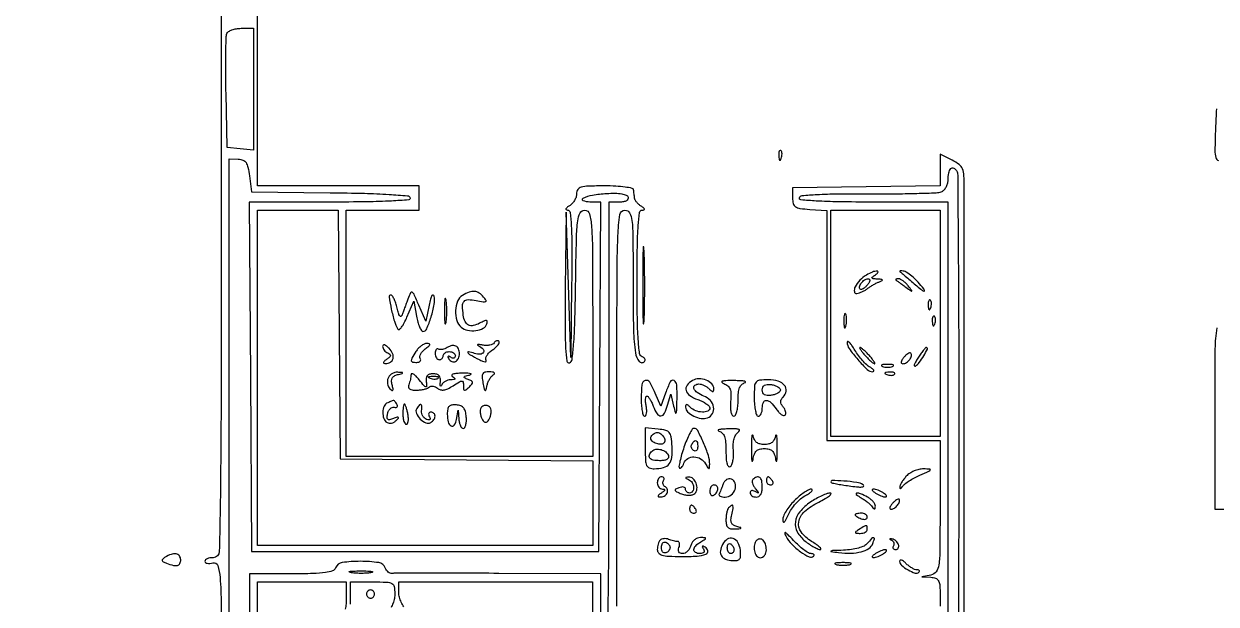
# Model space of a CAD drawing. Extents: x 21 to 512, y 29 to 785.
# Drawn here: x 21.2 to 316.4, y 486.5 to 630.1 of the extents above; entities that cross this region are included whole.
import ezdxf

# ---------------------------------------------------------------- set-up
doc = ezdxf.new("R2010")
doc.units = 0
doc.header["$MEASUREMENT"] = 0

msp = doc.modelspace()

# ---------------------------------------------------------------- linework, layer by layer
for points in [[(316.470116, 776.800798, 0.029866), (312.609643, 777.276677, 0.012659), (305.0554, 777.560997, 0.00103), (285.25, 777.763853, 0.001557), (268.664801, 777.847897, 0.008233), (259.57609, 777.71599, 0.006271), (253.646119, 777.457757, 0.393114), (252.97913, 776.763853, 0.004032), (252.970608, 775.75487, 0.000008), (252.964736, 759.715007, 0.000057), (252.960488, 741.676354, 0.000036), (252.959434, 720.5), (252.960608, 665.5), (284.578359, 665, 0.001522), (296.757649, 664.844475, 0.002443), (307.146036, 664.79421, 0.000444), (316.309679, 664.802795, 0.13918), (317.0051, 665.001567, 0.253462)], [(512, 407), (512, 785), (290.988282, 785), (69.976564, 785), (70.000114, 706.75, -0.000064), (70.026936, 552.551649, -0.002407), (69.861283, 517.802624, -0.003512), (69.557707, 499.52133, -0.40731), (68, 498, 0.043375), (67.234359, 497.933456, 0.063112), (66.5875, 497.733751, 0.082769), (66.149557, 497.440102, 0.206609), (66, 497.09362, 0.242293), (66.156532, 496.78956, 0.107245), (66.583207, 496.606, 0.070952), (67.224679, 496.573298, 0.041285), (67.985385, 496.706429, -0.400173), (69.17084, 496.05027, -0.057548), (69.742451, 493.061718, -0.015459), (70.026669, 486.471388, -0.000903), (70.235385, 466.362809)], [(253.975563, 434), (254.000125, 508.75, 0.000018), (254.008642, 537.806015, 0.000026), (254.013845, 563.209735, 0.000011), (254.016678, 584.980248, 0.000571), (254.012343, 589.176758, 0.012176), (253.921194, 592.612412, 0.086892), (253.55279, 594.227806, 0.134308), (252.716132, 595.295669, 0.04414), (251, 596.350113), (248, 597.846711), (248, 593.945914), (248, 590.045117), (229.75, 589.772559), (211.5, 589.5), (211.5, 587, 0.061426), (211.670127, 585.620407, 0.187559), (212.20575, 584.864084, 0.112408), (213.313907, 584.447089, 0.015952), (215.75, 584.192502), (220, 583.885004), (220, 555.442502), (220, 527), (234, 527), (248, 527), (248, 510.569551, -0.001871), (247.959615, 499.77567, -0.031299), (247.709171, 496.206843, -0.123433), (247.043759, 494.532428, -0.191447), (245.75, 493.705733), (243.5, 493.272364), (245.75, 493.136182, -0.068347), (246.914447, 492.903852, -0.172497), (247.579558, 492.371427, -0.115813), (247.912692, 491.377879, -0.023234), (248, 489.5), (248, 486)], [(168, 486), (168, 535, -0.000552), (168.035493, 567.174916, -0.009647), (168.260204, 577.625, -0.024222), (168.731711, 582.895303, -0.374445), (170, 584, -0.275062), (171.136426, 583.323653, -0.097575), (171.722886, 581.444877, -0.025304), (171.959764, 577.325177, -0.00171), (172, 565.559017, 0.004855), (172.10948, 554.284267, 0.031905), (172.578805, 548.656945, 0.13643), (173.503979, 546.575065, 0.453946), (174.816531, 546.536769, 0.14119), (174.975903, 546.852721, 0.159614), (174.932044, 547.188442, 0.124523), (174.677128, 547.494654, 0.071563), (174.25, 547.720238, -0.282935), (173.609593, 548.518167, -0.014224), (173.273671, 551.991546, -0.013684), (173.058137, 557.297347, -0.003308), (173, 566.083333, -0.003114), (173.055518, 574.998822, -0.014286), (173.267656, 580.166883, -0.015985), (173.601319, 583.440892, -0.372133), (174.25, 584.015313, 0.065468), (174.703607, 584.080624, 0.408402), (174.80949, 584.264872, 0.168789), (174.619562, 584.549585, 0.021094), (174, 584.978838, -0.041023), (173.416825, 585.418245, -0.039269), (172.903906, 585.952978, -0.041895), (172.528684, 586.498694, -0.099975), (172.375, 586.963525, 0.000332), (172.318084, 587.432839, 0.0002), (172.25, 587.989286, 0.0002), (172.181891, 588.542265, 0.000351), (172.125, 589, 0.319106), (171.758672, 589.399477, 0.01786), (170.005022, 589.709821, 0.021827), (167.724487, 589.92895, 0.013037), (165, 590, 0.006718), (160.906776, 589.945002, 0.06129), (159.147293, 589.680346, 0.177338), (158.318671, 589.085336, 0.150373), (158, 588.04969, -0.07832), (157.870513, 587.228105, -0.055025), (157.485938, 586.37287, -0.054601), (156.919441, 585.614564, -0.0733), (156.25, 585.080099, 0.02869), (155.64769, 584.681358, 0.121624), (155.375652, 584.349453, 0.368599), (155.433647, 584.132978, 0.145621), (155.75, 584.030409, -0.372325), (156.396716, 583.443249, -0.016057), (156.689992, 580.144452, -0.014113), (156.838454, 574.90637, -0.002972), (156.785039, 565.75), (156.570079, 547.5), (156, 565.5), (155.429921, 583.5), (155.214961, 564.666667, 0.002706), (155.157494, 555.090147, 0.014183), (155.303779, 549.824898, 0.018696), (155.601077, 546.655437, 0.471096), (156.25, 546.249169, 0.287494), (156.896074, 547.032359, 0.01257), (157.283057, 550.713914, 0.012998), (157.580823, 556.264427, 0.003257), (157.772065, 565.332502, -0.001761), (157.985402, 577.120417, -0.024588), (158.285731, 581.356144, -0.090079), (158.890132, 583.312609, -0.279855), (160.022065, 584, -0.33935), (161.206566, 583.091452, -0.049393), (161.733787, 579.894969, -0.01524), (161.962477, 573.226743, -0.000951), (162, 553.5), (162, 523), (131.5, 523), (101, 523), (101, 553.5), (101, 584), (110, 584), (119, 584), (119, 587), (119, 590), (99, 590), (79, 590), (79, 683)], [(316.433482, 609.053537, 0.005696), (316.209558, 604.25, 0.003911), (316.059328, 598.76212, 0.071571), (316.273674, 597.033285, 0.241785), (316.97448, 596.266877, 0.089139)], [(250, 441.978057), (250, 513.989028), (250, 586), (231.416667, 586, -0.003348), (222.865206, 586.057258, -0.011624), (217.339596, 586.259797, -0.009128), (213.545483, 586.556879, -0.481868), (213.197456, 587.092367, -0.297862), (213.849359, 587.608901, -0.008588), (217.54715, 587.882641, -0.012048), (222.672449, 588.049901, -0.004144), (230.092966, 588.051677, 0.00372), (236.549324, 588.047746, 0.005352), (242.264057, 588.147962, 0.002952), (247.080451, 588.312474, 0.081771), (248.312177, 588.566299, 0.102012), (248.957598, 588.979747, 0.066784), (249.504202, 589.677711, 0.063218), (249.87394, 590.540801, 0.06973), (250, 591.440322, -0.046049), (250.162842, 593.204703, -0.136896), (250.692938, 594.285024, -0.329739), (251.38768, 594.429841, -0.161606), (252.084697, 593.777943, -0.123321), (252.368496, 592.680197, -0.000155), (252.534728, 569.840546, -0.001356), (252.643718, 544.239741, -0.000833), (252.640087, 514.083488, -0.000639), (252.516764, 473.84254, -0.003322)], [(72, 436.5), (72, 516.619736), (72, 596.739472), (74.25, 596.619736, -0.082376), (75.415798, 596.362042, -0.151206), (76.163818, 595.754586, -0.09533), (76.645589, 594.610331, -0.02102), (77, 592.5), (77.5, 588.5), (96.979224, 588.312329, -0.003693), (105.470227, 588.16779, -0.009634), (111.571364, 587.901154, -0.005202), (116.176141, 587.56281, -0.299856), (116.812557, 587.062329, -0.486708), (116.472199, 586.547521, -0.006738), (112.184977, 586.258811, -0.010251), (106.146856, 586.057895, -0.00319), (97.072711, 586), (76.978755, 586), (77.239377, 542.75), (77.5, 499.5), (120.5, 499.5), (163.5, 499.5), (163.760623, 542.75), (164.021245, 586), (161.310623, 586, -0.099243), (159.65939, 586.331005, -0.636632), (159.633773, 586.95121, -0.076954), (161.963345, 587.7352, -0.028101), (165.429259, 588.134988, -0.01741), (167.583869, 588.186361, -0.040108), (169.19681, 588.038932, -0.056315), (170.291799, 587.719513, -0.216464), (170.762593, 587.212222, -0.196605), (170.729836, 586.72042, -0.153283), (170.357829, 586.328208, -0.089618), (169.625814, 586.078394, -0.037547), (168.583333, 586), (166, 586), (166, 528.5, -0.001165), (165.941471, 503.385288, -0.003182), (165.745652, 485.625, -0.000563), (165.483621, 471.474215, -0.408473)], [(316.563682, 554.873347, 0.041833), (316.076703, 549.655699, 0.002362), (316, 533.416667), (316, 510), (318.5, 510, -0.04716)], [(164, 482.5), (164, 494), (138.75, 494.118483, 0.000524), (128.989678, 494.154058, 0.000817), (120.583424, 494.162155, 0.000216), (113.24483, 494.154067, 0.029449), (112.363784, 494.100775, -0.1244), (111.885876, 494.162398, -0.075474), (111.390251, 494.450418, -0.067759), (110.952706, 494.912252, -0.064258), (110.645169, 495.482293, 0.271484), (109.038399, 496.766283, 0.035657), (104.503057, 497.096705, 0.035651), (99.967518, 496.779468, 0.272265), (98.361626, 495.5, -0.216581), (97.588711, 494.73872, -0.053884), (95.823013, 494.299928, -0.028371), (92.809762, 494.060826, -0.005614), (87.393011, 494), (77, 494), (77, 465.25)], [(79, 463.442502), (79, 492), (90, 492), (101, 492), (101, 488.083333, -0.021534), (100.93431, 486.558794, -0.030733), (100.735191, 485.219271, -0.031188)], [(102.075286, 486.467121, -0.024542), (102, 488), (102, 492), (107.5, 492, -0.008117), (111.043338, 491.942477, -0.112866), (112.272164, 491.619202, -0.229666), (112.838716, 490.853903, -0.046474), (113, 489.122445, -0.04606), (112.889925, 487.930071, -0.04084), (112.562488, 486.727069, -0.04307), (112.081919, 485.688729, -0.08987)], [(115.263192, 485.832301, -0.043032), (114.601226, 486.986508, -0.043213), (114.149928, 488.229235, -0.065586), (114, 489.367295), (114, 492), (137.993552, 492), (161.987104, 492), (162.243552, 418.25)]]:
    msp.add_lwpolyline(points, format="xyb")
for points in [[(78, 613.936642), (78, 598.873283), (74.75, 599.186642), (71.5, 599.5), (71.219585, 612.949549, -0.003639), (71.148375, 618.197157, -0.005278), (71.168132, 622.8303, -0.002799), (71.248031, 626.742813, -0.085304), (71.4382, 627.699549, -0.158795), (71.843206, 628.198984, -0.055441), (72.68111, 628.617992, -0.048263), (73.771778, 628.904029, -0.040029), (74.968615, 629), (78, 629)], [(208.078947, 597.416667, 0.018894), (208.137993, 596.670344, 0.168741), (208.279315, 596.37858, 0.470617), (208.461564, 596.395823, 0.054073), (208.683114, 596.8125, 0.051402), (208.839148, 597.359369, 0.05415), (208.876576, 597.916927, 0.060344), (208.797407, 598.402231, 0.126455), (208.604167, 598.729167, 0.296942), (208.385309, 598.77538, 0.208169), (208.200665, 598.592839, 0.077125), (208.089945, 598.112848, 0.028489)], [(174.409181, 565.5, 0.001661), (174.428696, 559.399066, 0.007856), (174.506435, 555.902764, 0.862966), (174.622019, 555.890126, 0.053751), (174.743194, 556.7009, 0.006561), (174.848297, 560.475201, 0.003649), (174.882451, 565.077521, 0.003639), (174.849118, 569.736663, 0.005878), (174.745284, 573.7009, 0.030672), (174.623038, 574.928357, 0.903981), (174.508773, 574.921514, 0.008594), (174.42961, 571.592098, 0.001615)], [(229.762263, 567.926764, 0.069683), (228.15713, 566.663758, 0.072017), (226.981609, 565.021315, 0.158651), (226.78854, 563.845363, 0.412393), (227.412327, 563.384253, 0.047742), (228.040372, 563.538706, 0.024884), (228.787947, 563.84278, 0.024505), (229.53056, 564.234188, 0.034185), (230.149118, 564.659558, -0.023302), (230.775295, 565.110533, -0.014728), (231.543803, 565.579712, -0.014786), (232.327957, 565.997049, -0.026242), (233, 566.28678, 0.021471), (233.654359, 566.561517, 0.478856), (233.696602, 566.736271, 0.209571), (233.449246, 566.871926, 0.010343), (232.5, 566.936365, -0.012532), (231.413154, 567.014927, -0.264454), (231.157735, 567.195081, -0.35519), (231.222835, 567.45752, -0.017834), (232, 568, 0.102911), (232.633573, 568.625309, 0.609799), (232.462536, 568.932289, 0.089876), (231.280723, 568.677939, 0.034082)], [(229.979944, 565.475834, -0.030935), (229.46205, 564.924986, -0.05004), (228.952146, 564.533822, -0.066988), (228.52273, 564.341746, -0.274667), (228.257364, 564.409303, -0.264952), (228.077607, 565.065454, -0.097357), (228.506143, 565.964713, -0.084765), (229.310438, 566.733547, -0.149534), (230.181462, 567, -0.176123), (230.514408, 566.878966, -0.256649), (230.625144, 566.594311, -0.110288), (230.451416, 566.120064, -0.030483)], [(237.083333, 566.717032, -0.006866), (237.344143, 566.534628, -0.000676), (237.965104, 566.086246, -0.000854), (238.703647, 565.549513, -0.000677), (239.5, 564.967032, 0.001613), (240.813734, 564.009889, 0.268706), (240.983598, 563.992604, 0.484056), (241.013098, 564.11031, 0.002253), (240.127555, 565.25, 0.033687), (239.52532, 565.919689, 0.036088), (238.851526, 566.485937, 0.038743), (238.206305, 566.880901, 0.118513), (237.710889, 567, 0.025033), (237.335842, 566.981211, 0.081051), (237.095803, 566.916878, 0.280207), (237.031105, 566.82247, 0.262974)], [(238.088329, 568.75, -0.039218), (238.371161, 568.550816, -0.001374), (239.401567, 567.692187, -0.002548), (240.611761, 566.667552, -0.001778), (241.966803, 565.5, 0.009982), (243.223668, 564.452475, 0.052596), (243.97877, 563.96875, 0.606907), (244.133569, 564.080745, 0.121767), (243.961807, 564.5, 0.027918), (242.558129, 566.211207, 0.033706), (241.052807, 567.643665, 0.036534), (239.642032, 568.651214, 0.128822), (238.583333, 568.968197, 0.023041), (238.255989, 568.964467, 0.089666), (238.059801, 568.91722, 0.363455), (238.021701, 568.84001, 0.201877)], [(129.75, 562.919901, 0.169059), (128.532047, 561.498398, 0.083886), (128.04014, 559.145553, 0.082108), (128.346581, 556.709338, 0.148348), (129.444958, 555.045681, 0.123867), (131.03434, 554.285268, 0.081545), (133.070186, 554.209833, 0.088431), (134.871164, 554.771079, 0.195924), (135.787374, 555.847106, 0.066826), (135.904033, 556.470663, 0.403497), (135.707918, 556.696288, 0.133899), (135.195147, 556.604043, 0.011798), (134.008343, 556.004465, -0.069788), (132.448084, 555.431305, -0.169385), (131.246794, 555.579676, -0.173037), (130.414929, 556.438175, -0.073397), (129.965092, 558, -0.027777), (129.780287, 560.353596, -0.186936), (130.171062, 561.434903, -0.225462), (131.135441, 561.85508, -0.041219), (133.121936, 561.625613, 0.008211), (134.909862, 561.298466, 0.151303), (135.474246, 561.375571, 0.446658), (135.571884, 561.697413, 0.036799), (134.999491, 562.500613, 0.071682), (133.896808, 563.497303, 0.128737), (132.75249, 563.89665, 0.109287), (131.426836, 563.712531, 0.04295)], [(116.2588, 562, 0.002672), (115.850622, 560.932914, 0.002221), (115.427605, 559.79375, 0.002242), (115.049475, 558.74693, 0.006071), (114.793626, 558, -0.220091), (114.532679, 557.720533, -0.350141), (114.235092, 557.808437, -0.079137), (113.900169, 558.498206, -0.018322), (113.57059, 559.75, 0.023107), (113.230021, 560.995047, 0.034179), (112.808649, 562.045313, 0.036627), (112.371148, 562.80396, 0.248555), (112.001152, 563, 0.460372), (111.588603, 562.517989, 0.013396), (112.137234, 559.533148, 0.021523), (112.913362, 556.513824, 0.062602), (113.78949, 554.55028, 0.445736), (114.134185, 554.484895, 0.070047), (114.682874, 555.039771, 0.040829), (115.345593, 556.100799, 0.019825), (116.022772, 557.55028), (117.680644, 561.5), (118.385635, 557.75, 0.021224), (118.719434, 556.313186, 0.032144), (119.141193, 555.101562, 0.033444), (119.585545, 554.218291, 0.26544), (119.967761, 554, 0.300698), (120.905669, 554.620125, 0.023859), (121.992855, 557.555569, 0.029794), (122.78201, 560.679735, 0.104714), (122.739075, 562.74191, 0.269049), (122.497955, 562.998085, 0.353019), (122.212217, 562.881061, 0.060483), (121.862226, 562.011222, 0.01465), (121.504515, 560.5), (120.680644, 556.5), (118.955541, 560.5, 0.004257), (117.769387, 563.187183, 0.161118), (117.326852, 563.668259, 0.433033), (116.92261, 563.538904, 0.018277)], [(125.299664, 559, 0.006336), (125.324637, 557.02938, 0.03126), (125.422038, 555.923437, 0.664672), (125.564074, 555.887591, 0.124239), (125.716254, 556.25, 0.023547), (125.846019, 557.502218, 0.014044), (125.888098, 559, 0.014044), (125.846019, 560.497782, 0.023547), (125.716254, 561.75, 0.124239), (125.564074, 562.112409, 0.664672), (125.422038, 562.076563, 0.03126), (125.324637, 560.97062, 0.006336)], [(245.078947, 560.416667, 0.018894), (245.137993, 559.670344, 0.168741), (245.279315, 559.37858, 0.470617), (245.461564, 559.395823, 0.054073), (245.683114, 559.8125, 0.051402), (245.839148, 560.359369, 0.05415), (245.876576, 560.916927, 0.060344), (245.797407, 561.402231, 0.126455), (245.604167, 561.729167, 0.296942), (245.385309, 561.77538, 0.208169), (245.200665, 561.592839, 0.077125), (245.089945, 561.112848, 0.028489)], [(224.194949, 556.5, 0.012823), (224.235556, 555.431793, 0.080377), (224.356533, 554.900903, 0.597527), (224.51666, 554.883358, 0.087174), (224.692991, 555.269032, 0.037336), (224.832894, 556.036634, 0.029507), (224.872264, 556.880008, 0.030339), (224.814405, 557.671085, 0.06278), (224.655937, 558.269032, 0.31318), (224.47713, 558.386009, 0.333666), (224.315079, 558.257153, 0.052471), (224.212705, 557.580113, 0.014395)], [(246.078947, 556.416667, 0.018894), (246.137993, 555.670344, 0.168741), (246.279315, 555.37858, 0.470617), (246.461564, 555.395823, 0.054073), (246.683114, 555.8125, 0.051402), (246.839148, 556.359369, 0.05415), (246.876576, 556.916927, 0.060344), (246.797407, 557.402231, 0.126455), (246.604167, 557.729167, 0.296942), (246.385309, 557.77538, 0.208169), (246.200665, 557.592839, 0.077125), (246.089945, 557.112848, 0.028489)], [(110, 550.297619, 0.097967), (110.093028, 549.827379, 0.065389), (110.367188, 549.349893, 0.062492), (110.772101, 548.937812, 0.071091), (111.25, 548.659464, -0.068328), (111.771084, 548.35979, -0.274217), (111.901057, 548.031686, -0.172412), (111.686265, 547.63811, -0.02856), (111, 547.091444, 0.026992), (110.433543, 546.643108, 0.142879), (110.224396, 546.312069, 0.366751), (110.319143, 546.101829, 0.108294), (110.690983, 546.015313, 0.144788), (111.903609, 546.357087, 0.194611), (112.563741, 547.273823, 0.160034), (112.464606, 548.546964, 0.097889), (111.618324, 549.810247, 0.031351), (110.982198, 550.371238, 0.092138), (110.46547, 550.637812, 0.23432), (110.145772, 550.583653, 0.240123)], [(118.240547, 549.013569, 0.008501), (117.232902, 547.3373, 0.152276), (117.096176, 546.731603, 0.347779), (117.39156, 546.41428, 0.037968), (118.456011, 546.333333, 0.070574), (118.968282, 546.406002, 0.145678), (119.305488, 546.622688, 0.189616), (119.417556, 546.944048, 0.129297), (119.303236, 547.318371, -0.180725), (119.208457, 547.795771, -0.081488), (119.414928, 548.410115, -0.064987), (119.877746, 549.063041, -0.048287), (120.538354, 549.651704, 0.014948), (121.40096, 550.322928, 0.15006), (121.648839, 550.699842, 0.424813), (121.518981, 550.926862, 0.062026), (120.931676, 551, 0.109115), (120.286379, 550.85748, 0.050324), (119.542792, 550.416486, 0.046516), (118.822589, 549.773477, 0.047724)], [(126, 550, -0.046794), (125.403599, 549.704474, -0.049508), (124.773728, 549.53178, -0.054932), (124.204451, 549.498206, -0.126348), (123.797746, 549.625, 0.189237), (123.495931, 549.679773, 0.18554), (123.234338, 549.515244, 0.110344), (123.057248, 549.121503, 0.050757), (123, 548.559017, 0.062283), (123.074545, 547.962904, 0.080552), (123.29375, 547.457961, 0.097988), (123.618621, 547.120018, 0.153634), (124, 547, 0.099038), (124.381638, 547.076342, 0.097945), (124.70625, 547.29375, 0.097945), (124.923658, 547.618362, 0.099038), (125, 548, -0.148195), (125.115568, 548.381354, -0.098894), (125.440625, 548.70625, -0.082425), (125.926543, 548.925306, -0.064853), (126.5, 549, -0.06887), (127.073318, 548.920655, -0.085131), (127.559375, 548.688914, -0.099915), (127.884374, 548.344827, -0.140337), (128, 547.940983, -0.132745), (127.906838, 547.596262, -0.19028), (127.660863, 547.40265, -0.143226), (127.287383, 547.400314, -0.068937), (126.845492, 547.595492, 0.028948), (126.383813, 547.845132, 0.323892), (126.19018, 547.808164, 0.309012), (126.158708, 547.608429, 0.02762), (126.41459, 547.138197, 0.164456), (127.163491, 546.518553, 0.215766), (128.039001, 546.570955, 0.166637), (128.745139, 547.320245, 0.106783), (129, 548.5, 0.096899), (128.773166, 549.659473, 0.182165), (128.133773, 550.350273, 0.171409), (127.164558, 550.471203, 0.084748)], [(137.59914, 551.160411, -0.149416), (137.208065, 550.817007, -0.057934), (136.513946, 550.596031, -0.050612), (135.65394, 550.517266, -0.043432), (134.749004, 550.604968, 0.012422), (133.943959, 550.733714, 0.07748), (133.527832, 550.72501, 0.603945), (133.491658, 550.611536, 0.087442), (133.75, 550.427755, -0.090805), (134.846441, 549.63669, -0.324618), (134.957699, 548.829136, -0.271516), (134.184712, 548.355549, -0.079581), (132.75, 548.55684, 0.018962), (131.214221, 548.965881, 0.694511), (131.073081, 548.750037, 0.107794), (131.688786, 548.208839, 0.006497), (133.870677, 547.035686, 0.020919), (134.748881, 546.623845, 0.070011), (135.362534, 546.462648, 0.283526), (135.600171, 546.573208, 0.291987), (135.603947, 546.83181, -0.200556), (135.523032, 547.340599, -0.077352), (135.801908, 548.014165, -0.060463), (136.375209, 548.741205, -0.042849), (137.172938, 549.408577, 0.028986), (137.976077, 550.04352, 0.048963), (138.558031, 550.673206, 0.067542), (138.85916, 551.20741, 0.299452), (138.789803, 551.54353, 0.145468), (138.517896, 551.690836, 0.130454), (138.196864, 551.674171, 0.105528), (137.873041, 551.488081, 0.071462)], [(225.003738, 551.326725, 0.157946), (225.511784, 549.741345, 0.0229), (227.642945, 547.046993, 0.021216), (230.001317, 544.552869, 0.201962), (231.338894, 544.030409, 0.193674), (231.598835, 544.143015, 0.343283), (231.624861, 544.362492, 0.099117), (231.309024, 544.707757, 0.026386), (230.68191, 545.118204, -0.058081), (229.850625, 545.740764, -0.021481), (228.831484, 546.793881, -0.020948), (227.807349, 548.049624, -0.023681), (226.935648, 549.337795, 0.01544), (226.193243, 550.474814, 0.040407), (225.572779, 551.226453, 0.124352), (225.189677, 551.462658, 0.505667)], [(229.5, 548, 0.012769), (230.229731, 547.233916, 0.017642), (230.92517, 546.5875, 0.014322), (231.525997, 546.096686, 0.165568), (231.809975, 546, 0.549874), (231.889734, 546.12573, 0.034935), (231.63142, 546.5875, 0.02599), (231.159597, 547.232121, 0.012939), (230.5, 548, 0.012769), (229.770269, 548.766084, 0.017642), (229.07483, 549.4125, 0.014322), (228.474003, 549.903314, 0.165568), (228.190025, 550, 0.549874), (228.110266, 549.87427, 0.034935), (228.36858, 549.4125, 0.02599), (228.840403, 548.767879, 0.012939)], [(242.511283, 547.376876, 0.015861), (241.920255, 546.409241, 0.05198), (241.620066, 545.723698, 0.26008), (241.672196, 545.466554, 0.369416), (241.890896, 545.43257, 0.093576), (242.834391, 546.294382, 0.025145), (243.97471, 547.983831, 0.022163), (244.876341, 549.637676, 0.554644), (244.650194, 550, 0.214292), (244.414303, 549.894035, 0.010584), (243.848567, 549.229457, 0.015547), (243.200342, 548.381999, 0.01046)], [(239.020056, 547.524166, 0.030483), (238.548584, 546.879936, 0.110288), (238.374856, 546.405689, 0.256649), (238.485592, 546.121034, 0.176123), (238.818538, 546, 0.149534), (239.689562, 546.266453, 0.084765), (240.493857, 547.035287, 0.097357), (240.922393, 547.934546, 0.264952), (240.742636, 548.590697, 0.274667), (240.47727, 548.658254, 0.066988), (240.047854, 548.466178, 0.05004), (239.53795, 548.075014, 0.030935)], [(111.335833, 542.432783, 0.07496), (111.186181, 541.753251, 0.061337), (111.227415, 541.009616, 0.062824), (111.444203, 540.317136, 0.089367), (111.811268, 539.788732, 0.043448), (112.289786, 539.38686, 0.445724), (112.513468, 539.438495, 0.177174), (112.571111, 539.808281, 0.014928), (112.351266, 540.764757, -0.05742), (112.214838, 541.725472, -0.126462), (112.379272, 542.443131, -0.137642), (112.855954, 542.954412, -0.073751), (113.657216, 543.292806, 0.002226), (114.851664, 543.606492, 0.310991), (114.942332, 543.712727, 0.422328), (114.866979, 543.802969, 0.002709), (113.718615, 543.883999, 0.082976), (112.992701, 543.810764, 0.070347), (112.283852, 543.505554, 0.071661), (111.699336, 543.023015, 0.093065)], [(117.022236, 543.331787, -0.032458), (116.976309, 542.78584, -0.016088), (116.851126, 542.101756, -0.015895), (116.675232, 541.3981, -0.022421), (116.470958, 540.784915, 0.126118), (116.40093, 540.181291, 0.210063), (116.663766, 539.752132, 0.122562), (117.307877, 539.507283, 0.034643), (118.387978, 539.453127, 0.026965), (119.378726, 539.525657, 0.028872), (120.333169, 539.703995, 0.030098), (121.128053, 539.952171, 0.106104), (121.57501, 540.241324, -0.148809), (121.954765, 540.443971, -0.087888), (122.472878, 540.45403, -0.073941), (123.048287, 540.273808, -0.060469), (123.591067, 539.924421, 0.106931), (124.330972, 539.539527, 0.107296), (125.16285, 539.495524, 0.07575), (126.16385, 539.818536, 0.02918), (127.433076, 540.548107, -0.007973), (129.019019, 541.551483, -0.135176), (129.607963, 541.720471, -0.362076), (129.913798, 541.471083, -0.048019), (130, 540.575583, 0.029475), (130.049854, 539.730632, 0.308566), (130.266106, 539.482302, 0.235089), (130.632995, 539.558989, 0.019473), (131.396014, 540.210573, 0.026221), (132.110332, 540.943356, 0.215946), (132.242389, 541.378181, 0.242534), (131.99698, 541.732019, 0.032723), (131.146014, 542.115208, -0.015517), (130.254049, 542.48051, -0.383793), (130.154428, 542.704707, -0.251614), (130.37277, 542.913494, -0.009572), (131.5, 543.202396, 0.11303), (131.847876, 543.373389, 0.617745), (131.814212, 543.525433, 0.053982), (131.097256, 543.625234, 0.009958), (129.761147, 543.639316, 0.016942), (128.315146, 543.576725, 0.060193), (127.407059, 543.395122, 0.247135), (127.1454, 543.12453, 0.333892), (127.261147, 542.817441, -0.030766), (127.782706, 542.439275, -0.357088), (127.828433, 542.208947, -0.252559), (127.594395, 542.053578, -0.020527), (126.833333, 542.015313, 0.067954), (126.154741, 541.916299, 0.059389), (125.493443, 541.637311, 0.062259), (124.947982, 541.229305, 0.097021), (124.612429, 540.75, -0.067126), (124.41974, 540.436697, -0.558677), (124.28589, 540.454687, -0.11671), (124.223249, 540.787838, -0.015875), (124.279096, 541.5, 0.063979), (124.262897, 542.41108, 0.146394), (123.975437, 543.027613, 0.147175), (123.39787, 543.382943, 0.064911), (122.5, 543.5, 0.062606), (121.593708, 543.386075, 0.154367), (121.030785, 543.035957, 0.15291), (120.768393, 542.423208, 0.061069), (120.787654, 541.5, -0.022315), (120.894032, 540.420472, -0.5162), (120.687992, 540.256782, -0.148412), (120.274793, 540.525357, -0.005316), (119.05989, 542, 0.021938), (118.28295, 542.881632, 0.056478), (117.629969, 543.422463, 0.157298), (117.219804, 543.534591, 0.395528)], [(134.838999, 541.25, 0.005565), (135.168354, 539.724211, 0.174842), (135.372773, 539.405227, 0.533419), (135.56971, 539.47166, 0.015159), (135.816009, 540.5, -0.041551), (136.058631, 541.319554, -0.036186), (136.44256, 542.128314, -0.037884), (136.900839, 542.81087, -0.082444), (137.365682, 543.234687, 0.113058), (137.65194, 543.529376, 0.382644), (137.606609, 543.771361, 0.136566), (137.196977, 543.936517, 0.026141), (136.388672, 543.984687, 0.053746), (135.299204, 543.875227, 0.215161), (134.771174, 543.489112, 0.155131), (134.612904, 542.738256, 0.025356)], [(233.75, 545.337719, 0.057986), (234.320008, 545.181385, 0.037979), (235, 545.12966, 0.037979), (235.679992, 545.181385, 0.057986), (236.25, 545.337719, 0.174857), (236.459382, 545.525001, 0.447206), (236.398438, 545.693942, 0.078554), (235.89144, 545.810911, 0.017491), (235, 545.842105, 0.017491), (234.10856, 545.810911, 0.078554), (233.601562, 545.693942, 0.447206), (233.540618, 545.525001, 0.174857)], [(234.8125, 543.316886, 0.051402), (235.359369, 543.160852, 0.05415), (235.916927, 543.123424, 0.060344), (236.402231, 543.202593, 0.126455), (236.729167, 543.395833, 0.296942), (236.77538, 543.614691, 0.208169), (236.592839, 543.799335, 0.077125), (236.112848, 543.910055, 0.028489), (235.416667, 543.921053, 0.018894), (234.670344, 543.862007, 0.168741), (234.37858, 543.720685, 0.470617), (234.395823, 543.538436, 0.054073)], [(123.729167, 542.395833, -0.126455), (123.402231, 542.202593, -0.060344), (122.916927, 542.123424, -0.05415), (122.359369, 542.160852, -0.051402), (121.8125, 542.316886, -0.054073), (121.395823, 542.538436, -0.470617), (121.37858, 542.720685, -0.168741), (121.670344, 542.862007, -0.018894), (122.416667, 542.921053, -0.028489), (123.112848, 542.910055, -0.077125), (123.592839, 542.799335, -0.208169), (123.77538, 542.614691, -0.296942)], [(174, 537.5, 0.018014), (174.062168, 535.77505, 0.029276), (174.253015, 534.321875, 0.029327), (174.525088, 533.246293, 0.327067), (174.861328, 533, 0.285831), (175.156008, 533.183445, 0.076393), (175.329256, 533.734375, 0.053628), (175.365641, 534.541823, 0.031701), (175.244751, 535.5, -0.02343), (175.10769, 536.458497, -0.040136), (175.09562, 537.265625, -0.051243), (175.192098, 537.835614, -0.33715), (175.408174, 538, -0.224597), (175.712531, 537.856022, -0.03003), (176.14032, 537.265625, -0.029965), (176.58919, 536.457623, -0.020965), (177, 535.5, 0.047477), (177.935945, 533.602357, 0.278896), (178.883109, 533.116766, 0.267998), (179.784307, 533.725299, 0.04502), (180.553829, 535.75), (181.324474, 538.5), (182.043922, 535.5, 0.008566), (182.470693, 533.845906, 0.693529), (182.660278, 533.829099, 0.103554), (182.797833, 534.390934, 0.002208), (182.881685, 537.25, 0.020697), (182.823961, 540.751215, 0.262676), (182.137288, 541.81871, 0.421501), (181.214096, 541.520565, 0.029633), (180.03826, 538.75), (178.88087, 535.5), (177.488709, 538.75, 0.035088), (176.108483, 541.434787, 0.356508), (175.008369, 541.825018, 0.28551), (174.188297, 540.791025, 0.028584)], [(186.724177, 541.865518, 0.103599), (185.376971, 540.691849, 0.232006), (185.124852, 539.392981, 0.17998), (186.016951, 538.144361, 0.064803), (188, 537.149845, -0.029269), (189.148676, 536.672363, -0.039463), (190.11875, 536.102214, -0.044284), (190.803971, 535.526524, -0.198429), (191, 535.05202, -0.300198), (190.494863, 534.2865, -0.109197), (189.154878, 534.03336, -0.082648), (187.4993, 534.361626, -0.106585), (186.2, 535.2, 0.020816), (185.605032, 535.747389, 0.169813), (185.265103, 535.877567, 0.348762), (185.063765, 535.727088, 0.064544), (185, 535.235184, 0.206943), (185.502593, 534.07286, 0.076179), (187.006731, 533.038332, 0.072074), (188.863555, 532.450659, 0.133034), (190.427558, 532.610575, 0.17253), (191.661237, 533.666898, 0.174601), (191.943209, 535.259099, 0.144925), (191.136215, 536.89497, 0.115851), (189.5, 538, -0.060857), (187.903636, 538.841023, -0.147005), (187.080964, 539.874257, -0.332825), (187.289133, 540.650286, -0.16809), (188.3, 541, -0.073375), (188.884742, 540.913724, -0.038655), (189.570625, 540.6475, -0.037433), (190.24499, 540.259276, -0.047088), (190.8, 539.8, 0.020816), (191.394968, 539.252611, 0.169813), (191.734897, 539.122433, 0.348762), (191.936235, 539.272912, 0.064544), (192, 539.764816, 0.19685), (191.495053, 540.997685, 0.103973), (190.094986, 541.927289, 0.094025), (188.304452, 542.274308, 0.129248)], [(194.488139, 541.083094, -0.082543), (195.452062, 540.50923, -0.127663), (196.008271, 539.72207, -0.087532), (196.231358, 538.540255, -0.024479), (196.161521, 536.65338, 0.024967), (196.108813, 535.190669, 0.047958), (196.23723, 534.025257, 0.068412), (196.513792, 533.248869, 0.279986), (196.923382, 533, 0.283461), (197.339083, 533.256261, 0.049623), (197.683744, 534.153461, 0.041013), (197.921955, 535.421992, 0.025917), (198, 536.926676, -0.02337), (198.088939, 538.828463, -0.071706), (198.390534, 540.079123, -0.112701), (198.933792, 540.865997, -0.122222), (199.75, 541.310674, 0.423574), (199.847054, 541.482623, 0.282799), (199.664062, 541.647088, 0.033255), (198.625403, 541.766472, 0.009449), (197, 541.813713, 0.007766), (194.954113, 541.802723, 0.065633), (194.045696, 541.663589, 0.570545), (193.981701, 541.413773, 0.103452)], [(202, 537.5, 0.020945), (202.072283, 535.775243, 0.033738), (202.29375, 534.321875, 0.036969), (202.611488, 533.267028, 0.31052), (203, 533, 0.191087), (203.381882, 533.151477, 0.088204), (203.70625, 533.5875, 0.068025), (203.926307, 534.234582, 0.048028), (204, 535, -0.090092), (204.261024, 536.436898, -0.32773), (204.992642, 536.914143, -0.187114), (206.082627, 536.420379, -0.041145), (207.420295, 534.810332, 0.033102), (208.056242, 534.019381, 0.055401), (208.698964, 533.459371, 0.078849), (209.251513, 533.193361, 0.275871), (209.6195, 533.286166, 0.17095), (209.789826, 533.641693, 0.082573), (209.76089, 534.15214, 0.066845), (209.545018, 534.734668, 0.051131), (209.166294, 535.299628, -0.05111), (208.700319, 535.994684, -0.121722), (208.549778, 536.593716, -0.132389), (208.700354, 537.161364, -0.065809), (209.156576, 537.756576, 0.158516), (209.906714, 539.229738, 0.219307), (209.509357, 540.636923, 0.146049), (207.930389, 541.657386, 0.071047), (205.531385, 542, 0.023412), (203.296231, 541.895285, 0.205781), (202.446188, 541.431428, 0.15556), (202.070278, 540.422737, 0.012021)], [(208.5, 539.5, -0.193098), (208.336986, 539.093637, -0.069458), (207.839063, 538.699882, -0.056112), (207.111213, 538.376325, -0.041303), (206.25, 538.180449, -0.04615), (205.235757, 538.13087, -0.12236), (204.544437, 538.334837, -0.161672), (204.143128, 538.792563, -0.100145), (204, 539.5, -0.100145), (204.143128, 540.207437, -0.161672), (204.544437, 540.665163, -0.12236), (205.235757, 540.86913, -0.04615), (206.25, 540.819551, -0.041303), (207.111213, 540.623675, -0.056112), (207.839063, 540.300118, -0.069458), (208.336986, 539.906363, -0.193098)], [(111.25, 536.337719, 0.193477), (110.383263, 535.504376, 0.09769), (110.034987, 534.003713, 0.09471), (110.279797, 532.442825, 0.169802), (111.087132, 531.446149, 0.115698), (111.590041, 531.277701, 0.078057), (112.196512, 531.315939, 0.071769), (112.811201, 531.548755, 0.071122), (113.337132, 531.946378, 0.016618), (113.87937, 532.530527, 0.449528), (113.855026, 532.716809, 0.234854), (113.591359, 532.752508, 0.009285), (112.648576, 532.413337, -0.034814), (111.716823, 532.130913, -0.23294), (111.259261, 532.239503, -0.240907), (111.076036, 532.664243, -0.036978), (111.207967, 533.604091, -0.064918), (111.45951, 534.308378, -0.082504), (111.86968, 534.862361, -0.098971), (112.369679, 535.183927, -0.148102), (112.88372, 535.225223, 0.072255), (113.322097, 535.194644, 0.201741), (113.591038, 535.332191, 0.22793), (113.661139, 535.604796, 0.089506), (113.515313, 535.975223, 0.015889), (113.258762, 536.36227, 0.024941), (113.01191, 536.675781, 0.02207), (112.797501, 536.900916, 0.297771), (112.690983, 536.921053, -0.001723), (112.563268, 536.868773, -0.00011), (112.188914, 536.717133, -0.000161), (111.742708, 536.536669, -0.00012)], [(115, 533.5, 0.032714), (115.062724, 532.542347, 0.050289), (115.253015, 531.734375, 0.064968), (115.530586, 531.176307, 0.249889), (115.861328, 531, 0.285831), (116.156008, 531.183445, 0.076393), (116.329256, 531.734375, 0.053628), (116.365641, 532.541823, 0.031701), (116.244751, 533.5, 0.013875), (116.033865, 534.4582, 0.021857), (115.7946, 535.265625, 0.017542), (115.556361, 535.885601, 0.300822), (115.383423, 536, 0.347462), (115.232649, 535.880837, 0.020244), (115.11263, 535.265625, 0.023639), (115.027631, 534.458419, 0.014412)], [(118.440693, 534.904039, 0.244608), (118.352758, 533.714355, 0.095131), (119.306843, 532.306843, 0.095131), (120.714355, 531.352758, 0.244608), (121.904039, 531.440693, 0.100279), (122.681388, 532.169915, 0.151905), (122.967332, 533.04466, 0.216637), (122.672066, 533.719854, 0.185036), (121.940983, 534, 0.128828), (121.594615, 533.90925, 0.189514), (121.398152, 533.668141, 0.146015), (121.39115, 533.302579, 0.070804), (121.580179, 532.870268, -0.062177), (121.779752, 532.434394, -0.289457), (121.712292, 532.179087, -0.230658), (121.426499, 532.092066, -0.044927), (120.889196, 532.227897, -0.100177), (120.368883, 532.537736, -0.075934), (119.948875, 533.054542, -0.073204), (119.690201, 533.693419, -0.080909), (119.638889, 534.357629, 0.021743), (119.688492, 535.570121, 0.293071), (119.458707, 535.926444, 0.348627), (119.083677, 535.833455, 0.025824)], [(126, 533.547815, 0.055419), (126.218983, 531.578181, 0.210347), (126.937862, 530.604745, 0.403849), (127.733454, 530.805852, 0.091675), (128.292323, 532.235169), (128.727636, 534.5), (128.863818, 532.25, 0.04046), (128.986373, 531.388613, 0.057828), (129.241921, 530.660938, 0.074005), (129.582262, 530.164527, 0.208457), (129.959743, 530, 0.264068), (130.312868, 530.200477, 0.069247), (130.57595, 530.823026, 0.051714), (130.720392, 531.728322, 0.032412), (130.709743, 532.801791, 0.04158), (130.492842, 534.164611, 0.112384), (130.056394, 535.035058, 0.132269), (129.336433, 535.548157, 0.068418), (128.25, 535.790589, 0.052462), (127.128239, 535.766015, 0.165758), (126.462261, 535.439979, 0.154282), (126.105885, 534.756875, 0.043705)], [(134.20229, 533.583333, 0.044655), (134.389966, 532.786067, 0.059231), (134.706298, 532.111979, 0.073027), (135.095315, 531.652814, 0.182517), (135.5, 531.5, 0.182517), (135.904685, 531.652814, 0.073027), (136.293702, 532.111979, 0.059231), (136.610034, 532.786067, 0.044655), (136.79771, 533.583333, 0.054637), (136.827307, 534.486048, 0.120756), (136.613986, 535.136862, 0.150826), (136.164183, 535.526865, 0.104103), (135.5, 535.666667, 0.104103), (134.835817, 535.526865, 0.150826), (134.386014, 535.136862, 0.120756), (134.172693, 534.486048, 0.054637)], [(175, 525.063358, 0.010518), (175.062758, 522.080391, 0.094584), (175.360336, 520.813346, 0.20931), (176.018654, 520.213634, 0.08344), (177.25, 520.015313, 0.06048), (179.561047, 520.311858, 0.163273), (180.934396, 521.196249, 0.142811), (181.604854, 522.821391, 0.042546), (181.665967, 525.532524, 0.019765), (181.425233, 527.883839, 0.135265), (180.965044, 528.941337, 0.166159), (180.074041, 529.502608, 0.033883), (178.208834, 529.813358), (175, 530.126717)], [(179.541119, 527.933469, -0.113371), (179.863615, 526.985128, -0.261672), (179.573555, 526.317483, -0.188422), (178.724488, 526.076451, -0.067736), (177.479746, 526.369399, -0.067341), (176.911954, 526.680239, -0.097937), (176.527978, 527.100609, -0.123144), (176.385628, 527.560991, -0.153283), (176.495635, 527.992937, -0.104938), (177.182705, 528.71195, -0.155876), (178.01095, 528.958873, -0.152164), (178.843686, 528.681493, -0.098738)], [(184.596918, 525.330418, 0.011387), (184.021513, 523.506684, 0.017224), (183.612317, 521.893421, 0.012095), (183.357626, 520.567496, 0.242329), (183.479377, 520.18729, 0.299188), (183.710048, 520.139575, 0.109625), (183.999036, 520.335517, 0.064297), (184.307712, 520.760498, 0.033351), (184.58345, 521.356872, -0.163924), (185.5504, 522.525204, -0.144621), (187.08097, 522.944233, -0.130988), (188.712175, 522.47426, -0.126258), (189.919901, 521.25, 0.006898), (190.534576, 520.227373, 0.228867), (190.770016, 520.077853, 0.426873), (190.927496, 520.208115, 0.01353), (190.969591, 521.127876, 0.084107), (190.646748, 523.27649, 0.024044), (189.439576, 526.435263, 0.017013), (187.99627, 529.445096, 0.279353), (187.080582, 530, 0.25475), (186.650681, 529.765764, 0.021051), (185.982817, 528.62831, 0.024081), (185.271333, 527.119664, 0.016033)], [(193.25, 529.310674, -0.129813), (194.086663, 528.838505, -0.115144), (194.62698, 527.994687, -0.066867), (194.91801, 526.607014, -0.0183), (195, 524.367659, 0.015871), (195.061026, 522.445572, 0.052232), (195.272734, 521.19612, 0.126013), (195.618072, 520.597038, 0.351136), (196.067917, 520.541975, 0.168066), (196.460532, 521.023335, 0.041453), (196.734862, 522.02106, 0.037786), (196.87402, 523.281811, 0.030094), (196.838741, 524.650336, -0.032269), (196.805871, 526.184094, -0.055131), (197.001169, 527.448573, -0.069644), (197.410322, 528.409733, -0.116883), (198.020824, 529.034032, 0.15522), (198.355806, 529.432582, 0.435233), (198.220558, 529.727451, 0.075827), (197.34544, 529.87621, 0.010545), (195.5, 529.868686, 0.011014), (194.062876, 529.800812, 0.043497), (193.189063, 529.663236, 0.403363), (193.079893, 529.489452, 0.284653)], [(188, 525.440983, -0.067432), (187.925389, 524.890269, -0.140899), (187.701458, 524.524436, -0.190788), (187.36964, 524.397824, -0.136093), (186.983688, 524.510081, -0.090427), (186.639411, 524.820631, -0.095498), (186.434921, 525.22714, -0.099685), (186.401101, 525.665803, -0.108373), (186.542705, 526.069098, -0.050477), (187.13314, 526.838655, -0.315493), (187.592818, 526.933879, -0.25701), (187.914842, 526.519563, -0.039415)], [(201.286014, 525, 0.006442), (201.316295, 523.029481, 0.031747), (201.418028, 521.923437, 0.660717), (201.562464, 521.886886, 0.125799), (201.716254, 522.25, -0.042393), (202.038715, 523.59635, -0.11847), (202.547379, 524.41557, -0.134207), (203.329258, 524.85547, -0.061492), (204.5, 525, -0.061492), (205.670742, 524.85547, -0.134207), (206.452621, 524.41557, -0.11847), (206.961285, 523.59635, -0.042393), (207.283746, 522.25, 0.125799), (207.437536, 521.886886, 0.660717), (207.581972, 521.923437, 0.031747), (207.683705, 523.029481, 0.006442), (207.713986, 525, 0.006874), (207.691638, 526.983575, 0.025861), (207.596324, 528.223437, 0.35005), (207.449101, 528.365888, 0.386714), (207.294267, 528.25, -0.064851), (206.956929, 527.231365, -0.111347), (206.403305, 526.534147, -0.109216), (205.59567, 526.133658, -0.060768), (204.5, 526, -0.060768), (203.40433, 526.133658, -0.109216), (202.596695, 526.534147, -0.111347), (202.043071, 527.231365, -0.064851), (201.705733, 528.25, 0.386714), (201.550899, 528.365888, 0.35005), (201.403676, 528.223437, 0.025861), (201.308362, 526.983575, 0.006874)], [(180.750467, 523.25, -0.182591), (180.729924, 522.733977, -0.163078), (180.373133, 522.33069, -0.094403), (179.64771, 522.078206, -0.036689), (178.583333, 522, -0.047514), (177.00442, 522.15038, -0.179207), (176.168527, 522.656637, -0.273852), (176.063501, 523.418517, -0.097252), (176.701236, 524.367903, -0.167537), (177.652882, 524.831607, -0.098008), (178.931134, 524.736875, -0.095696), (180.102725, 524.156149, -0.150724)], [(239.654988, 518.171259, 0.023283), (239.022627, 517.403522, 0.026205), (238.490651, 516.609091, 0.026786), (238.114529, 515.893797, 0.112257), (238.015313, 515.421259, 0.139702), (238.088442, 515.179926, 0.350608), (238.251422, 515.125096, 0.131963), (238.500227, 515.299849, 0.032489), (238.797585, 515.706726, -0.088165), (239.312573, 516.268426, -0.020867), (240.357895, 517.000816, -0.020838), (241.648508, 517.753119, -0.019209), (243.032272, 518.417585, 0.002893), (245.260096, 519.399261, 0.160175), (245.593364, 519.702638, 0.557236), (245.480589, 519.908045, 0.009212), (243.904988, 519.960858, 0.060927), (242.790041, 519.841529, 0.042581), (241.586107, 519.45131, 0.042896), (240.478573, 518.868666, 0.066399)], [(178, 516.5, 0.081749), (178.094491, 515.92593, 0.09112), (178.367188, 515.436127, 0.099323), (178.773192, 515.105752, 0.118755), (179.25, 514.984687, -0.066727), (179.704915, 514.918023, -0.405416), (179.8125, 514.730859, -0.167501), (179.621859, 514.440231, -0.021149), (179, 514, 0.027275), (178.445888, 513.597454, 0.147021), (178.239151, 513.292684, 0.37991), (178.327599, 513.095709, 0.102799), (178.690983, 513.015313, 0.123126), (179.732769, 513.261618, 0.153368), (180.435457, 513.958916, 0.193399), (180.523186, 514.809277, 0.186608), (180, 515.5, -0.088941), (179.649431, 515.814355, -0.094986), (179.439712, 516.224179, -0.099917), (179.402413, 516.665018, -0.110145), (179.542705, 517.069098, 0.090666), (179.681645, 517.42443, 0.169366), (179.637945, 517.726548, 0.176081), (179.418448, 517.928183, 0.098926), (179.059017, 518, 0.140337), (178.655173, 517.884374, 0.099915), (178.311086, 517.559375, 0.085131), (178.079345, 517.073318, 0.06887)], [(185.75, 517.337719, -0.161605), (186.593481, 516.621525, -0.118456), (186.971334, 515.444276, -0.152487), (186.733868, 514.420317, -0.266094), (186, 514, -0.095827), (185.618313, 514.07383, -0.097132), (185.29375, 514.284531, -0.098664), (185.076457, 514.599, -0.102345), (185, 514.968615, 0.206496), (184.863989, 515.283903, 0.14073), (184.512237, 515.465528, 0.091146), (183.97565, 515.473697, 0.050002), (183.339531, 515.300049, 0.032972), (182.523326, 514.923418, 0.391486), (182.421031, 514.621081, 0.189406), (182.744597, 514.303294, 0.011925), (184.009047, 513.80095, 0.040844), (185.019066, 513.518514, 0.055505), (185.961798, 513.44281, 0.065884), (186.750953, 513.572061, 0.123492), (187.302299, 513.902299, 0.174401), (187.822697, 515.007497, 0.114632), (187.633573, 516.415431, 0.120316), (186.856937, 517.547532, 0.200517), (185.781385, 517.921053, 0.011982), (185.126789, 517.864951, 0.36718), (185.02218, 517.754345, 0.30932), (185.10877, 517.611907, 0.01027)], [(194.307954, 516.233141, -0.006236), (194.042284, 515.514595, -0.005885), (193.753748, 514.788798, -0.00586), (193.483105, 514.152004, -0.020341), (193.286791, 513.75, 0.271353), (193.296729, 513.466096, 0.138891), (193.571459, 513.220312, 0.076338), (194.107994, 513.053492, 0.037284), (194.824352, 513, 0.17479), (196.278944, 513.524521, 0.137311), (197.239884, 514.912047, 0.159833), (197.264116, 516.444525, 0.229721), (196.351637, 517.418558, 0.11567), (195.74947, 517.501018, 0.108267), (195.157169, 517.311341, 0.097988), (194.653669, 516.868876, 0.078361)], [(201.675343, 517.342009, 0.187963), (201.515079, 516.977081, 0.075722), (201.575276, 516.4267, 0.060533), (201.832092, 515.785603, 0.044632), (202.258676, 515.150051, -0.00527), (202.918191, 514.317255, -0.169172), (202.999546, 514.07508, -0.561162), (202.886856, 514.007994, -0.013806), (202.25, 514.367059, 0.063696), (201.7713, 514.577268, 0.132816), (201.367188, 514.586349, 0.188594), (201.102241, 514.399421, 0.146934), (201, 514.059017, 0.140337), (201.115626, 513.655173, 0.099915), (201.440625, 513.311086, 0.085131), (201.926682, 513.079345, 0.06887), (202.5, 513, 0.140575), (203.11998, 513.177821, 0.118484), (203.6, 513.666667, 0.088208), (203.90137, 514.456621, 0.04716), (204, 515.5, 0.050059), (203.847881, 517.015588, 0.176976), (203.344417, 517.836031, 0.26841), (202.593271, 517.946191, 0.101991)], [(205, 517, 0.105053), (205.081062, 516.618444, 0.099167), (205.311086, 516.29375, 0.09642), (205.654762, 516.076123, 0.093332), (206.059017, 516, 0.108972), (206.413961, 516.078288, 0.182303), (206.6254, 516.29375, 0.161196), (206.656512, 516.6179, 0.082592), (206.5, 517, 0.029505), (206.231006, 517.382774, 0.035638), (205.933975, 517.70625, 0.038439), (205.65171, 517.934461, 0.151918), (205.440983, 518, 0.210953), (205.272352, 517.92554, 0.081139), (205.129539, 517.70625, 0.061769), (205.032345, 517.382849, 0.042167)], [(221.083333, 516.637587, 0.126784), (221.413594, 516.472455, 0.005564), (222.684212, 516.214491, 0.009126), (224.213598, 515.950511, 0.00636), (225.948027, 515.706182, 0.010075), (227.823869, 515.504548, 0.050572), (228.878415, 515.51945, 0.350798), (229.098658, 515.741711, 0.285602), (228.948027, 516.053283, 0.106351), (227.408232, 516.619149, 0.016529), (224.162767, 516.968446, 0.01851), (221.247642, 517.076771, 0.693665)], [(191, 514.440983, 0.066118), (191.073267, 513.889346, 0.138808), (191.29375, 513.521475, 0.191142), (191.620352, 513.392057, 0.139169), (192, 513.5, 0.06081), (192.382515, 513.806203, 0.051032), (192.70625, 514.2129, 0.053229), (192.926698, 514.653442, 0.089642), (193, 515.059017, 0.105429), (192.923444, 515.418051, 0.099231), (192.70625, 515.723586, 0.096318), (192.381732, 515.928382, 0.092995), (192, 516, 0.153634), (191.618621, 515.879982, 0.097988), (191.29375, 515.542039, 0.080552), (191.074545, 515.037096, 0.062283)], [(211.923077, 512.076923, 0.028991), (210.807251, 510.823615, 0.030962), (209.870152, 509.475841, 0.032571), (209.218565, 508.225899, 0.109646), (209.039142, 507.326923, 0.12374), (209.170702, 506.847177, 0.488192), (209.429376, 506.808452, 0.086962), (209.85613, 507.384507, 0.013458), (210.460005, 508.676599, -0.047734), (211.19561, 510.005126, -0.03212), (212.266905, 511.370497, -0.03236), (213.486607, 512.568901, -0.053857), (214.670863, 513.386561, 0.019086), (215.673319, 513.980452, 0.058952), (216.279157, 514.48126, 0.237179), (216.372433, 514.78657, 0.356943), (216.173077, 514.959962, 0.131385), (215.479855, 514.796838, 0.025924), (214.377284, 514.129585, 0.025848), (213.139507, 513.193026, 0.021496)], [(215.897883, 511.717699, 0.070314), (213.291429, 509.376371, 0.141456), (212.180182, 506.871097, 0.161836), (212.642395, 504.393669, 0.100067), (214.579632, 502.116022, 0.018486), (215.691323, 501.30624, 0.02146), (216.807078, 500.622679, 0.021077), (217.789287, 500.130401, 0.106856), (218.384859, 500.003738, 0.550018), (218.501661, 500.189327, 0.095981), (218.198916, 500.59991, 0.035117), (217.384334, 501.250395, 0.014037), (216.18592, 502.028009, -0.093797), (213.604472, 504.359449, -0.210499), (213.00415, 506.875069, -0.171342), (214.452584, 509.404397, -0.061146), (217.96189, 511.75, 0.013067), (219.57375, 512.616365, 0.035234), (220.653672, 513.339062, 0.120375), (221.002046, 513.777886, 0.547016), (220.859773, 514, 0.08713), (220.040241, 513.856095, 0.02087), (218.757065, 513.329574, 0.020817), (217.313508, 512.591316, 0.019278)], [(228.5, 512.805055, -0.022102), (229.319577, 512.291169, -0.019392), (230.128314, 511.685222, -0.019837), (230.8157, 511.08055, -0.053713), (231.234687, 510.585463, 0.027642), (231.577168, 510.135217, 0.26496), (231.795422, 510.056234, 0.322179), (231.942365, 510.205771, 0.035187), (231.984687, 510.714816, 0.127049), (231.852472, 511.254771, 0.053369), (231.427313, 511.876865, 0.048137), (230.804581, 512.478829, 0.045242), (230.065741, 512.964816, 0.021498), (228.338498, 513.79578, 0.127459), (227.355959, 513.946153, 0.677426), (227.264739, 513.626863, 0.035615)], [(232, 514, 0.026766), (232.647707, 513.628962, 0.024204), (233.353125, 513.315379, 0.024967), (234.012663, 513.096832, 0.067616), (234.5, 513.030626, 0.190341), (234.732273, 513.122372, 0.335455), (234.765625, 513.315379, 0.102785), (234.514186, 513.625641, 0.027796), (234, 514, 0.026766), (233.352293, 514.371038, 0.024204), (232.646875, 514.684621, 0.024967), (231.987337, 514.903168, 0.067616), (231.5, 514.969374, 0.190341), (231.267727, 514.877628, 0.335455), (231.234375, 514.684621, 0.102785), (231.485814, 514.374359, 0.027796)], [(186, 510, 0.105053), (186.081062, 509.618444, 0.099167), (186.311086, 509.29375, 0.09642), (186.654762, 509.076123, 0.093332), (187.059017, 509, 0.108972), (187.413961, 509.078288, 0.182303), (187.6254, 509.29375, 0.161196), (187.656512, 509.6179, 0.082592), (187.5, 510, 0.029505), (187.231006, 510.382774, 0.035638), (186.933975, 510.70625, 0.038439), (186.65171, 510.934461, 0.151918), (186.440983, 511, 0.210953), (186.272352, 510.92554, 0.081139), (186.129539, 510.70625, 0.061769), (186.032345, 510.382849, 0.042167)], [(195.666667, 510.333333, 0.11238), (195.409196, 509.924097, 0.029781), (195.195833, 509.177083, 0.028659), (195.049067, 508.275476, 0.026022), (195, 507.333333, 0.0496), (195.112928, 506.197744, 0.149722), (195.478643, 505.521047, 0.154645), (196.15187, 505.178032, 0.054021), (197.25, 505.116001, 0.004042), (198.500151, 505.190591, 0.226503), (198.698248, 505.302223, 0.515067), (198.650893, 505.436472, 0.006956), (197.664145, 505.70586, -0.075532), (196.823647, 506.064567, -0.15452), (196.361242, 506.602514, -0.123116), (196.233698, 507.400912, -0.03985), (196.433197, 508.589858, 0.012842), (196.793952, 510.201439, 0.153375), (196.724821, 510.828283, 0.466494), (196.388852, 510.926206, 0.049048)], [(236.210573, 511.399141, 0.036357), (235.782662, 510.861158, 0.09576), (235.587911, 510.410998, 0.218285), (235.649322, 510.126309, 0.236389), (235.901556, 510, 0.157897), (236.687482, 510.254536, 0.069007), (237.487692, 511.021539, 0.076948), (237.981063, 511.892915, 0.301864), (237.850136, 512.465672, 0.297152), (237.632938, 512.505656, 0.045304), (237.224083, 512.28958, 0.03842), (236.730077, 511.911277, 0.023968)], [(227, 508.606989, 0.222225), (227.087111, 508.420671, 0.030693), (227.440625, 508.160341, 0.030395), (227.925442, 507.887494, 0.02136), (228.5, 507.638374, 0.055937), (229.074366, 507.488865, 0.100118), (229.559375, 507.516384, 0.147206), (229.877514, 507.710807, 0.184534), (230, 508.031385, 0.152681), (229.884506, 508.400789, 0.098158), (229.559375, 508.715469, 0.08088), (229.073532, 508.92777, 0.062722), (228.5, 509, 0.024748), (227.925176, 508.971531, 0.039339), (227.440625, 508.884553, 0.046727), (227.096084, 508.758929, 0.289661)], [(228, 505, 0.011213), (227.169589, 504.436556, 0.309569), (227.083458, 504.201904, 0.327416), (227.271084, 504.047261, 0.011938), (228.25, 504.015313, 0.055234), (228.919445, 504.083567, 0.075283), (229.485938, 504.298248, 0.095191), (229.865757, 504.619685, 0.17131), (230, 505, 0.042895), (229.938046, 505.720828, 0.364836), (229.707705, 505.914708, 0.137048), (229.26282, 505.790433, 0.007234)], [(178.697766, 502.364432, 0.088554), (178.429656, 501.979803, 0.036305), (178.204969, 501.38201, 0.034478), (178.051481, 500.689182, 0.037289), (178, 499.999856, 0.185795), (178.320396, 499.167392, 0.140902), (179.158723, 498.646427, 0.057686), (180.815089, 498.377721, 0.009789), (184.019995, 498.294367, 0.017335), (187.846499, 498.402465, 0.077866), (190.026455, 498.886121, 0.350991), (190.47315, 499.662802, 0.219434), (189.861803, 500.58541, 0.02762), (189.391571, 500.841292, 0.309012), (189.191836, 500.80982, 0.323892), (189.154868, 500.616187, 0.028948), (189.404508, 500.154508, -0.099174), (189.57641, 499.692032, -0.20018), (189.486737, 499.320715, -0.168066), (189.138375, 499.079475, -0.068269), (188.559017, 499, -0.123272), (187.451608, 499.277237, -0.294469), (187.057612, 499.985867, -0.182985), (187.502334, 500.962565, -0.063621), (188.75, 501.919901, 0.005209), (189.86309, 502.583841, 0.285255), (189.968451, 502.792914, 0.375717), (189.820681, 502.934222, 0.006938), (188.65638, 502.969591, 0.100458), (187.910491, 502.83097, 0.077679), (187.199355, 502.40562, 0.07474), (186.628404, 501.764413, 0.080806), (186.289749, 501, -0.06556), (185.978408, 500.235436, -0.067876), (185.482579, 499.5875, -0.075015), (184.885199, 499.149817, -0.121231), (184.27638, 499, -0.091201), (183.704741, 499.105142, -0.166354), (183.343918, 499.405063, -0.154259), (183.22639, 499.882194, -0.075598), (183.361626, 500.5, 0.050742), (183.517572, 501.074611, 0.092309), (183.507641, 501.559375, 0.141716), (183.339716, 501.877151, 0.203517), (183.050403, 502, -0.041548), (182.614527, 502.036282, -0.015914), (182.017524, 502.15601, -0.015629), (181.37447, 502.327768, -0.018539), (180.779553, 502.531099, 0.055983), (180.198363, 502.682327, 0.055708), (179.597119, 502.701219, 0.060988), (179.066337, 502.592677, 0.115981)], [(194.137247, 501.256448, 0.085458), (193.616567, 499.68994, 0.181244), (193.876959, 498.4574, 0.166719), (194.911528, 497.631677, 0.070509), (196.674548, 497.269857, 0.053278), (197.78838, 497.319815, 0.197851), (198.378229, 497.674939, 0.156615), (198.62725, 498.407924, 0.030633), (198.564538, 499.817832, 0.099963), (197.966809, 501.716712, 0.190348), (196.751188, 502.720778, 0.223365), (195.331596, 502.541915, 0.129351)], [(202.63948, 502.306147, 0.150422), (202.043202, 501.179555, 0.096656), (202.049944, 499.689495, 0.110313), (202.596501, 498.455589, 0.23786), (203.5, 498, 0.128528), (204.07204, 498.149516, 0.100726), (204.559375, 498.570164, 0.089148), (204.887055, 499.199409, 0.075715), (205, 499.940983, 0.072845), (204.799531, 501.309671, 0.124017), (204.210711, 502.297246, 0.197139), (203.423574, 502.627349, 0.200942)], [(209.880145, 503.25, 0.07308), (211.283866, 501.334714, 0.04269), (213.451758, 499.482266, 0.040617), (215.611602, 498.18589, 0.321648), (216.697875, 498.364542, 0.137864), (216.832947, 498.605229, 0.26027), (216.774939, 498.813334, 0.148853), (216.510299, 498.955913, 0.049701), (216.067876, 499, -0.13903), (215.396919, 499.190244, -0.023057), (214.276375, 499.954687, -0.02378), (213.009068, 501.005643, -0.019057), (211.746171, 502.25, 0.006148), (210.326759, 503.722687, 0.075033), (209.70132, 504.190045, 0.676388), (209.53897, 504.054005, 0.042652)], [(230, 501.5, -0.112599), (229.196303, 500.884168, -0.038537), (227.810307, 500.374262, -0.034224), (226.069771, 500.008602, -0.026026), (224.127555, 499.839963, 0.001396), (221.415879, 499.738604, 0.098673), (220.978961, 499.633135, 0.749224), (220.997253, 499.511101, 0.003632), (222.888373, 499.266284, 0.035583), (225.949497, 499.112055, 0.059095), (228.505562, 499.469254, 0.077251), (230.367497, 500.280932, 0.161148), (231.358314, 501.491368, 0.024247), (231.747265, 502.67328, 0.493545), (231.550883, 502.932952, 0.211522), (231.068342, 502.722913, 0.012658)], [(235.981231, 502.33959, -0.093859), (236.331646, 502.074983, -0.105592), (236.543496, 501.710452, -0.109741), (236.583353, 501.302693, -0.108525), (236.447214, 500.91459, 0.102694), (236.320403, 500.566006, 0.178648), (236.383573, 500.268661, 0.166283), (236.630929, 500.06931, 0.08742), (237.024316, 500, 0.27049), (237.664298, 500.373549, 0.211251), (237.74433, 501.189768, 0.129508), (237.138046, 502.122822, 0.136733), (236.1625, 502.6125, 0.014876), (235.728167, 502.684232, 0.287128), (235.609096, 502.630301, 0.42897), (235.632109, 502.529361, 0.019147)], [(56.166154, 498.123851, 0.038367), (55.546388, 497.660796, 0.274684), (55.434782, 497.319776, 0.222828), (55.677792, 497.005596, 0.026892), (56.497942, 496.639163, 0.027539), (58.191051, 496.094303, 0.124972), (59.219205, 496.086462, 0.226942), (59.790141, 496.555143, 0.109716), (60, 497.5, 0.167069), (59.676931, 498.439885, 0.189036), (58.860337, 498.923811, 0.123129), (57.61803, 498.819566, 0.059127)], [(181.15, 500.5, -0.102038), (181.069583, 500.110048, -0.070382), (180.834219, 499.723802, -0.066918), (180.485911, 499.399741, -0.073624), (180.075, 499.191667, -0.159683), (179.666526, 499.189601, -0.143818), (179.315781, 499.428177, -0.107546), (179.079656, 499.888977, -0.064908), (179, 500.5, -0.064908), (179.079656, 501.111023, -0.107546), (179.315781, 501.571823, -0.143818), (179.666526, 501.810399, -0.159683), (180.075, 501.808333, -0.073624), (180.485911, 501.600259, -0.066918), (180.834219, 501.276198, -0.070382), (181.069583, 500.889952, -0.102038)], [(197, 499.940983, -0.087308), (196.936779, 499.581686, -0.094392), (196.755208, 499.276414, -0.100145), (196.484563, 499.072214, -0.112153), (196.166667, 499, -0.170324), (195.848724, 499.111542, -0.094314), (195.578125, 499.427703, -0.074868), (195.395108, 499.899039, -0.055286), (195.333333, 500.456011, -0.05773), (195.393656, 500.976727, -0.124167), (195.578125, 501.33303, -0.190804), (195.850897, 501.471218, -0.16277), (196.166667, 501.396994, -0.071639), (196.485481, 501.130304, -0.05288), (196.755208, 500.756842, -0.053298), (196.938439, 500.339084, -0.076861)], [(232, 499, 0.027796), (231.485814, 498.625641, 0.102785), (231.234375, 498.315379, 0.335455), (231.267727, 498.122372, 0.190341), (231.5, 498.030626, 0.067616), (231.987337, 498.096832, 0.024967), (232.646875, 498.315379, 0.024204), (233.352293, 498.628962, 0.026766), (234, 499, 0.027796), (234.514186, 499.374359, 0.102785), (234.765625, 499.684621, 0.335455), (234.732273, 499.877628, 0.190341), (234.5, 499.969374, 0.067616), (234.012663, 499.903168, 0.024967), (233.353125, 499.684621, 0.024204), (232.647707, 499.371038, 0.026766)], [(222.25, 496.310674, 0.039571), (223.047266, 496.168469, 0.024357), (224, 496.122029, 0.024357), (224.952734, 496.168469, 0.039571), (225.75, 496.310674, 0.161593), (226.00914, 496.478988, 0.542911), (225.957813, 496.633659, 0.052887), (225.251983, 496.740287, 0.011065), (224, 496.767997, 0.011065), (222.748017, 496.740287, 0.052887), (222.042187, 496.633659, 0.542911), (221.99086, 496.478988, 0.161593)], [(238, 497.106612, 0.220394), (238.46297, 496.107309, 0.047133), (240.07289, 494.984754, 0.047268), (241.82469, 494.201962, 0.285164), (242.752313, 494.41898, 0.125439), (242.883217, 494.639444, 0.258201), (242.840932, 494.829325, 0.159841), (242.618464, 494.959469, 0.053128), (242.238095, 495, -0.099923), (241.709699, 495.106663, -0.033546), (241.002976, 495.461607, -0.031818), (240.253558, 495.970052, -0.031427), (239.571429, 496.571429, 0.031321), (238.966945, 497.104578, 0.083167), (238.461607, 497.376853, 0.209066), (238.145146, 497.350225, 0.27532)], [(107.26375, 494.296069, -0.031163), (106.209518, 494.160023, -0.015827), (104.872547, 494.114038, -0.015659), (103.485188, 494.153707, -0.022548), (102.26375, 494.282419, -0.075924), (101.761725, 494.438612, -0.720633), (101.780601, 494.581582, -0.040183), (102.711719, 494.684722, -0.006817), (104.5, 494.713986, -0.00738), (106.29708, 494.692368, -0.030832), (107.374351, 494.596853, -0.49082), (107.455688, 494.450815, -0.248898)], [(106, 489, 0.099038), (106.076342, 488.618362, 0.097945), (106.29375, 488.29375, 0.097945), (106.618362, 488.076342, 0.099038), (107, 488, 0.099038), (107.381638, 488.076342, 0.097945), (107.70625, 488.29375, 0.097945), (107.923658, 488.618362, 0.099038), (108, 489, 0.099038), (107.923658, 489.381638, 0.097945), (107.70625, 489.70625, 0.097945), (107.381638, 489.923658, 0.099038), (107, 490, 0.099038), (106.618362, 489.923658, 0.097945), (106.29375, 489.70625, 0.097945), (106.076342, 489.381638, 0.099038)]]:
    msp.add_lwpolyline(points, format="xyb", close=True)
for points in [[(99.235548, 553.25), (99.5, 522.5), (130.75, 522.235753), (162, 521.971507), (162, 511.485753), (162, 501), (120.5, 501), (79, 501), (79, 542.5), (79, 584), (88.985548, 584), (98.971096, 584)], [(248, 556), (248, 528), (234.5, 528), (221, 528), (221, 556), (221, 584), (234.5, 584), (248, 584)]]:
    msp.add_lwpolyline(points, close=True)

doc.saveas('drawing.dxf')
